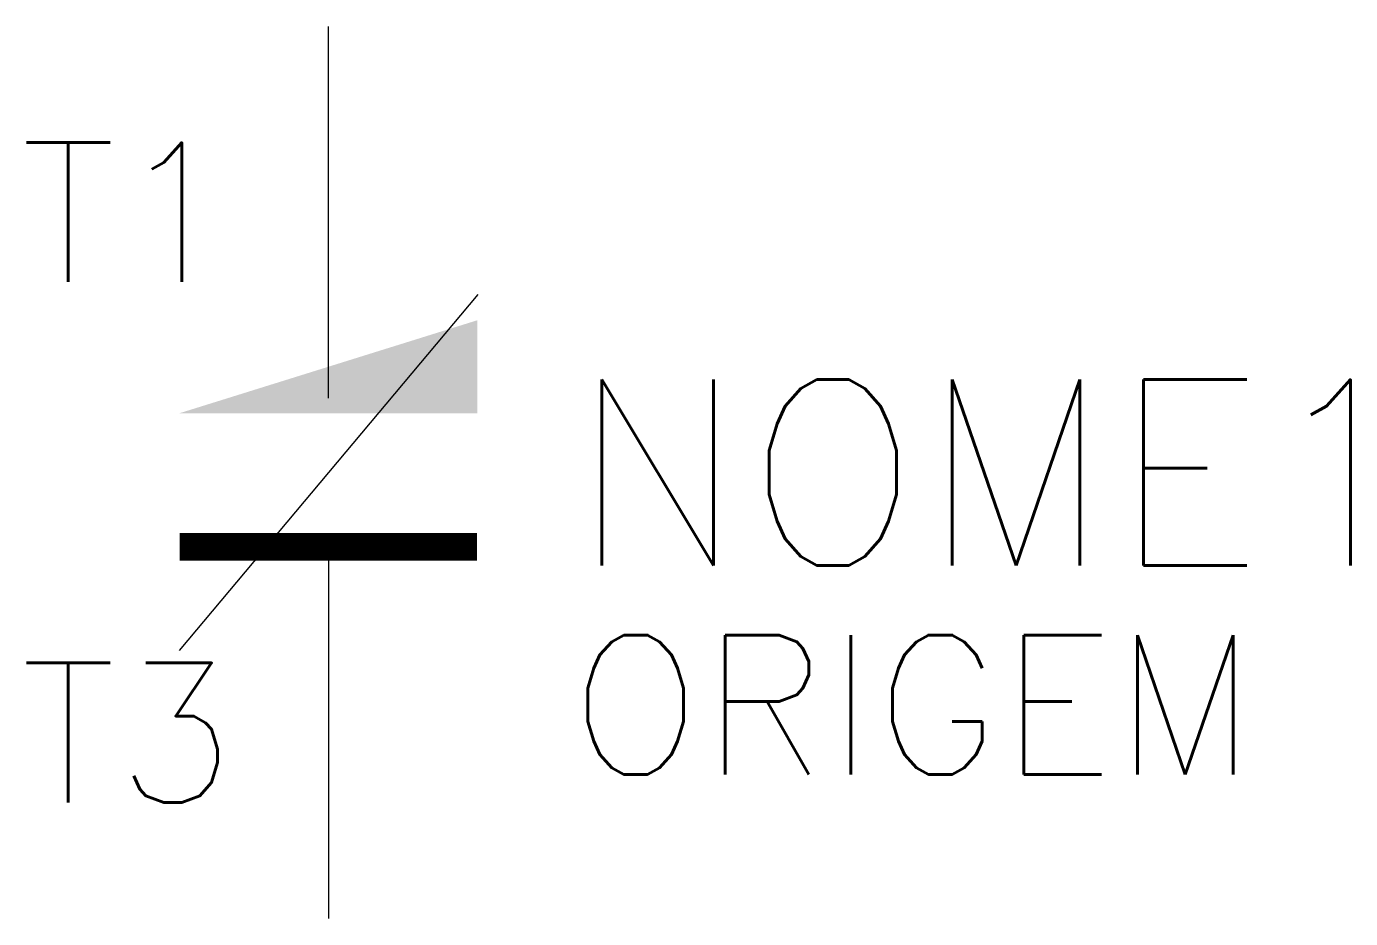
# Model space of a CAD drawing. Header units: millimetres. Extents: x 272.5 to 286.7, y 52 to 61.6.
import ezdxf
from ezdxf.enums import TextEntityAlignment as Align

# ---------------------------------------------------------------- set-up
doc = ezdxf.new("R2010")
doc.units = ezdxf.units.MM
doc.header["$LTSCALE"] = 10
doc.styles.add('ROMANS', font='romans')

msp = doc.modelspace()

# ---------------------------------------------------------------- linework, layer by layer
for p, q in [((275.702, 57.559), (275.702, 61.559)), ((277.309, 58.674), (274.095, 54.844)), ((275.702, 55.959), (275.702, 51.959))]:
    msp.add_line(p, q)
at = {"color": 5, "const_width": 0.3}
msp.add_lwpolyline([(274.102, 55.959), (277.302, 55.959)], dxfattribs=at)
at = {"color": 5}
msp.add_solid([(274.1, 57.397), (277.304, 57.397), (277.304, 58.397)], dxfattribs=at)

# ---------------------------------------------------------------- texts
at = {"style": 'ROMANS'}
for tag, p in [('T1', (274.702, 59.559)), ('T3', (274.702, 53.959))]:
    msp.add_attdef(tag, text='', height=1.5, dxfattribs=at).set_placement(p, align=Align.MIDDLE_RIGHT)
for tag, text, height, p in [('NOME1', '', 2, (278.302, 56.759)), ('ORIGEM', 'ORIGEM', 1.5, (278.302, 54.259))]:
    msp.add_attdef(tag, text=text, height=height, dxfattribs=at).set_placement(p, align=Align.MIDDLE_LEFT)

doc.saveas('drawing.dxf')
